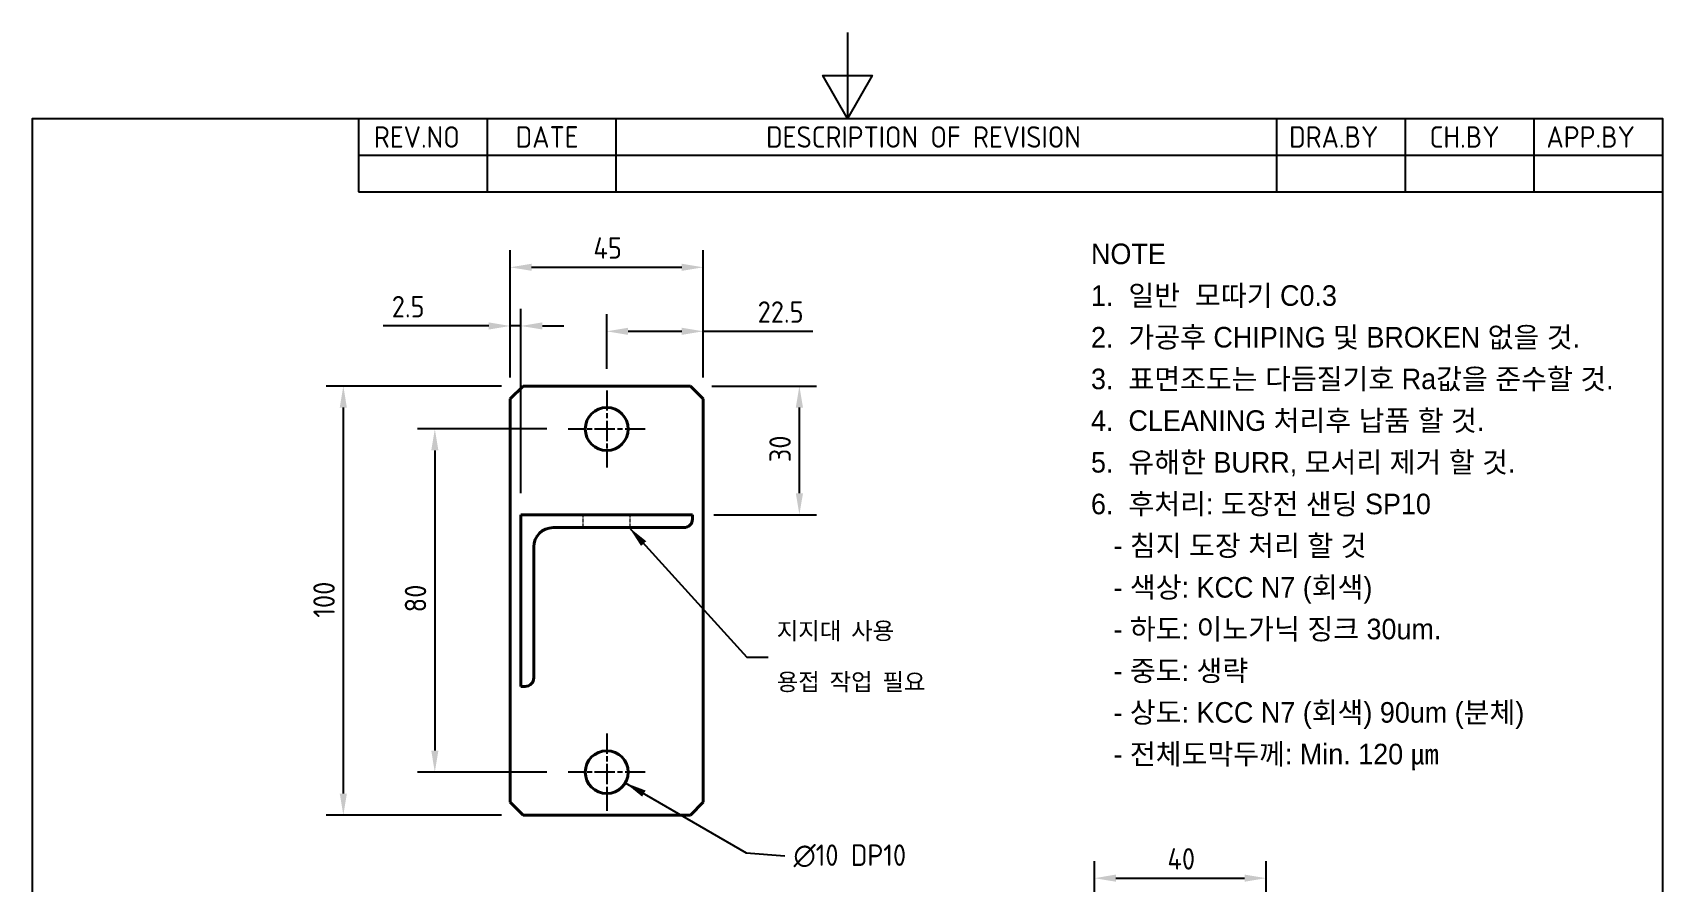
# Model space of a CAD drawing. Header units: millimetres. Extents: x 0 to 420, y 0 to 594.
# Drawn here: x 20 to 400, y 395.9 to 594 of the extents above; entities that cross this region are included whole.
import ezdxf

# ---------------------------------------------------------------- set-up
doc = ezdxf.new("R2010")
doc.units = ezdxf.units.MM
doc.header["$LTSCALE"] = 2
doc.linetypes.add('CHAIN', pattern=[0.3543, 0.2362, -0.0295, 0.0591, -0.0295])
doc.linetypes.add('DASHED', pattern=[0.2067, 0.1654, -0.0413])
doc.layers.get('0').update_dxf_attribs({"color": 3, "lineweight": 25})
for name, color, linetype, lineweight in [('가려진 것(ISO)', 2, 'DASHED', 18), ('가시적인 것(ISO)', 3, 'Continuous', 40), ('경계(ISO)', 7, 'Continuous', 25), ('기호(ISO)', 5, 'Continuous', 25), ('중심 표식(ISO)', 1, 'Continuous', 25), ('치수(ISO)', 2, 'Continuous', 25)]:
    doc.layers.add(name, color=color, linetype=linetype, lineweight=lineweight)
doc.styles.add('ISO Proportiona M2B', font='isocp.shx')
doc.styles.add('ISO Proportional', font='arial.ttf')
doc.styles.add('치수 텍스트_PSTEK_POSCO', font='isocp.shx')
doc.dimstyles.new('치수_PSTEK_POSCO', dxfattribs={"dimscale": 2, "dimtxt": 2.5, "dimasz": 2.5, "dimexe": 2, "dimexo": 2.5, "dimgap": 1, "dimtad": 1, "dimrnd": 1e-08, "dimdsep": 46, "dimtxsty": '치수 텍스트_PSTEK_POSCO', "dimcen": 0.09, "dimdle": 10, "dimclrd": 7, "dimclre": 7, "dimclrt": 2, "dimadec": 1, "dimazin": 2, "dimtfac": 1, "dimtmove": 0, "dimatfit": 3, "dimfxl": 0, "dimtolj": 1, "dimlwd": -1, "dimlwe": -1, "dimarcsym": 0})
doc.dimstyles.new('치수_PSTEK_POSCO$7', dxfattribs={"dimscale": 2, "dimtxt": 2.5, "dimasz": 2.5, "dimexe": 2, "dimexo": 2.5, "dimgap": 1, "dimtad": 1, "dimrnd": 1e-08, "dimdsep": 46, "dimtxsty": '치수 텍스트_PSTEK_POSCO', "dimcen": 0.09, "dimdle": 10, "dimclrd": 7, "dimclre": 7, "dimclrt": 2, "dimadec": 1, "dimazin": 2, "dimtfac": 1, "dimtmove": 0, "dimatfit": 3, "dimfxl": 0, "dimtolj": 1, "dimlwd": -1, "dimlwe": -1, "dimarcsym": 0})

# ---------------------------------------------------------------- blocks, each defined once
blk = doc.blocks.new('경계 Default Border')
at = {"layer": '경계(ISO)', "flags": 128}
for points in [[(105, 297), (105, 287), (102.11, 292), (107.89, 292), (105, 287)], [(10, 10), (10, 287), (200, 287), (200, 10), (10, 10)]]:
    blk.add_lwpolyline(points, dxfattribs=at)
blk = doc.blocks.new('리비전 내역')
at = {"layer": '기호(ISO)'}
for p, q in [((48, 287), (200, 287)), ((48, 287), (48, 282.72)), ((63, 287), (63, 282.72)), ((78, 287), (78, 282.72)), ((155, 287), (155, 282.72)), ((170, 287), (170, 282.72)), ((185, 287), (185, 282.72)), ((200, 287), (200, 282.72)), ((48, 282.72), (200, 282.72)), ((48, 282.72), (48, 278.44)), ((63, 282.72), (63, 278.44)), ((78, 282.72), (78, 278.44)), ((155, 282.72), (155, 278.44)), ((170, 282.72), (170, 278.44)), ((185, 282.72), (185, 278.44)), ((200, 282.72), (200, 278.44)), ((48, 278.44), (200, 278.44))]:
    blk.add_line(p, q, dxfattribs=at)
at = {"layer": '기호(ISO)', "color": 2, "char_height": 2.5, "attachment_point": 7, "style": 'ISO Proportiona M2B'}
for s, insert in [('REV.NO', (49.79, 283.58)), ('DATE', (66.31, 283.58)), ('DESCRIPTION OF REVISION', (95.51, 283.58)), ('DRA.BY', (156.48, 283.58)), ('CH.BY', (172.86, 283.58)), ('APP.BY', (186.48, 283.58))]:
    blk.add_mtext(s, dxfattribs=dict(at, insert=insert))
blk = doc.blocks.new('*D23')
at = {"layer": 'Defpoints', "color": 0, "transparency": 16777216}
for p in [(134.36, 511.58), (92.45, 411.58), (134.36, 411.58)]:
    blk.add_point(p, dxfattribs=at)
at = {"layer": '치수(ISO)', "color": 7, "transparency": 16777216}
for p, q in [((129.36, 511.58), (88.45, 511.58)), ((92.45, 506.58), (92.45, 416.58)), ((129.36, 411.58), (88.45, 411.58))]:
    blk.add_line(p, q, dxfattribs=at)
for points in [[(91.61, 506.58), (93.28, 506.58), (92.45, 511.58)], [(91.61, 416.58), (93.28, 416.58), (92.45, 411.58)]]:
    blk.add_solid(points, dxfattribs=at)
at = {"layer": '치수(ISO)', "color": 2, "transparency": 16777216, "insert": (87.95, 457.58), "char_height": 5, "attachment_point": 4, "rotation": 90, "style": '치수 텍스트_PSTEK_POSCO'}
blk.add_mtext('\\A1;100', dxfattribs=at)
blk = doc.blocks.new('*D24')
at = {"layer": 'Defpoints', "color": 0, "transparency": 16777216}
for p in [(144.86, 501.58), (113.78, 421.58), (144.86, 421.58)]:
    blk.add_point(p, dxfattribs=at)
at = {"layer": '치수(ISO)', "color": 7, "transparency": 16777216}
for p, q in [((139.86, 501.58), (109.78, 501.58)), ((113.78, 496.58), (113.78, 426.58)), ((139.86, 421.58), (109.78, 421.58))]:
    blk.add_line(p, q, dxfattribs=at)
for points in [[(112.95, 496.58), (114.62, 496.58), (113.78, 501.58)], [(112.95, 426.58), (114.62, 426.58), (113.78, 421.58)]]:
    blk.add_solid(points, dxfattribs=at)
at = {"layer": '치수(ISO)', "color": 2, "transparency": 16777216, "insert": (109.28, 458.83), "char_height": 5, "attachment_point": 4, "rotation": 90, "style": '치수 텍스트_PSTEK_POSCO'}
blk.add_mtext('\\A1;80', dxfattribs=at)
blk = doc.blocks.new('*D25')
at = {"layer": 'Defpoints', "color": 0, "transparency": 16777216}
for p in [(176.36, 539.28), (131.36, 508.58), (176.36, 508.58)]:
    blk.add_point(p, dxfattribs=at)
at = {"layer": '치수(ISO)', "color": 7, "transparency": 16777216}
for p, q in [((131.36, 513.58), (131.36, 543.28)), ((176.36, 513.58), (176.36, 543.28)), ((136.36, 539.28), (171.36, 539.28))]:
    blk.add_line(p, q, dxfattribs=at)
for points in [[(136.36, 540.11), (136.36, 538.45), (131.36, 539.28)], [(171.36, 540.11), (171.36, 538.45), (176.36, 539.28)]]:
    blk.add_solid(points, dxfattribs=at)
at = {"layer": '치수(ISO)', "color": 2, "transparency": 16777216, "insert": (150.76, 543.78), "char_height": 5, "attachment_point": 4, "style": '치수 텍스트_PSTEK_POSCO'}
blk.add_mtext('\\A1;45', dxfattribs=at)
blk = doc.blocks.new('*D26')
at = {"layer": 'Defpoints', "color": 0, "transparency": 16777216}
for p in [(176.36, 524.35), (153.86, 510.58), (176.36, 508.58)]:
    blk.add_point(p, dxfattribs=at)
at = {"layer": '치수(ISO)', "color": 7, "transparency": 16777216}
for p, q in [((153.86, 515.58), (153.86, 528.35)), ((176.36, 513.58), (176.36, 528.35)), ((158.86, 524.35), (171.36, 524.35)), ((176.36, 524.35), (201.88, 524.35))]:
    blk.add_line(p, q, dxfattribs=at)
for points in [[(158.86, 525.19), (158.86, 523.52), (153.86, 524.35)], [(171.36, 525.19), (171.36, 523.52), (176.36, 524.35)]]:
    blk.add_solid(points, dxfattribs=at)
at = {"layer": '치수(ISO)', "color": 2, "transparency": 16777216, "insert": (189.05, 528.85), "char_height": 5, "attachment_point": 4, "style": '치수 텍스트_PSTEK_POSCO'}
blk.add_mtext('\\A1;22.5', dxfattribs=at)
blk = doc.blocks.new('*D31')
at = {"layer": 'Defpoints', "color": 0, "transparency": 16777216}
for p in [(307.59, 396.85), (267.59, 376.85), (307.59, 376.85)]:
    blk.add_point(p, dxfattribs=at)
at = {"layer": '치수(ISO)', "color": 7, "transparency": 16777216}
for p, q in [((267.59, 381.85), (267.59, 400.85)), ((307.59, 381.85), (307.59, 400.85)), ((272.59, 396.85), (302.59, 396.85))]:
    blk.add_line(p, q, dxfattribs=at)
for points in [[(272.59, 397.69), (272.59, 396.02), (267.59, 396.85)], [(302.59, 397.69), (302.59, 396.02), (307.59, 396.85)]]:
    blk.add_solid(points, dxfattribs=at)
at = {"layer": '치수(ISO)', "color": 2, "transparency": 16777216, "insert": (284.59, 401.35), "char_height": 5, "attachment_point": 4, "style": '치수 텍스트_PSTEK_POSCO'}
blk.add_mtext('\\A1;40', dxfattribs=at)
blk = doc.blocks.new('*D33')
at = {"layer": 'Defpoints', "color": 0, "transparency": 16777216}
for p in [(173.36, 511.58), (198.78, 511.58), (173.86, 481.58)]:
    blk.add_point(p, dxfattribs=at)
at = {"layer": '치수(ISO)', "color": 7, "transparency": 16777216}
for p, q in [((178.36, 511.58), (202.78, 511.58)), ((198.78, 486.58), (198.78, 506.58)), ((178.86, 481.58), (202.78, 481.58))]:
    blk.add_line(p, q, dxfattribs=at)
for points in [[(197.95, 506.58), (199.62, 506.58), (198.78, 511.58)], [(197.95, 486.58), (199.62, 486.58), (198.78, 481.58)]]:
    blk.add_solid(points, dxfattribs=at)
at = {"layer": '치수(ISO)', "color": 2, "transparency": 16777216, "insert": (194.28, 493.83), "char_height": 5, "attachment_point": 4, "rotation": 90, "style": '치수 텍스트_PSTEK_POSCO'}
blk.add_mtext('\\A1;30', dxfattribs=at)
blk = doc.blocks.new('*D34')
at = {"layer": 'Defpoints', "color": 0, "transparency": 16777216}
for p in [(131.36, 525.6), (131.36, 508.58), (133.86, 481.58)]:
    blk.add_point(p, dxfattribs=at)
at = {"layer": '치수(ISO)', "color": 7, "transparency": 16777216}
for p, q in [((131.36, 513.58), (131.36, 529.6)), ((133.86, 486.58), (133.86, 529.6)), ((126.36, 525.6), (101.74, 525.6)), ((133.86, 525.6), (131.36, 525.6)), ((138.86, 525.6), (143.86, 525.6))]:
    blk.add_line(p, q, dxfattribs=at)
for points in [[(126.36, 526.43), (126.36, 524.77), (131.36, 525.6)], [(138.86, 526.43), (138.86, 524.77), (133.86, 525.6)]]:
    blk.add_solid(points, dxfattribs=at)
at = {"layer": '치수(ISO)', "color": 2, "transparency": 16777216, "insert": (103.74, 530.1), "char_height": 5, "attachment_point": 4, "style": '치수 텍스트_PSTEK_POSCO'}
blk.add_mtext('\\A1;2.5', dxfattribs=at)
blk = doc.blocks.new('주석-판금')
at = {"layer": '기호(ISO)', "color": 2, "insert": (-40.78, 38.07), "char_height": 3, "width": 116.6778, "attachment_point": 1, "line_spacing_factor": 1.214607, "style": 'ISO Proportional'}
blk.add_mtext('\\f굴림|b0|i0;\\H3.0000;NOTE\\P1.  일반  모따기 C0.3\\P2.  가공후 CHIPING 및 BROKEN 없을 것.\\P3.  표면조도는 다듬질기호 Ra값을 준수할 것.\\P4.  CLEANING 처리후 납품 할 것.\\P5.  유해한 BURR, 모서리 제거 할 것.\\P6.  후처리: 도장전 샌딩 SP10\\P   - 침지 도장 처리 할 것\\P   - 색상:\\f굴림|b0|i0;\\H3.0000; KCC N7 (회색)\\P\\f굴림|b0|i0;\\H3.0000;   - 하도: 이노가닉 징크 30um.\\P   - 중도: 생략\\P   - 상도: KCC N7 (회색) 90um (분체)\\P   - 전체도막두께: Min. 120 ㎛ ', dxfattribs=at)

msp = doc.modelspace()

# ---------------------------------------------------------------- linework, layer by layer
at = {"layer": '가려진 것(ISO)', "ltscale": 2.856945}
for p, q in [((148.361, 478.577), (148.361, 481.577)), ((159.361, 478.577), (159.361, 481.577))]:
    msp.add_line(p, q, dxfattribs=at)
at = {"layer": '가시적인 것(ISO)'}
for p, q in [((131.361, 508.577), (134.361, 511.577)), ((134.361, 511.577), (173.361, 511.577)), ((173.361, 511.577), (176.361, 508.577)), ((131.361, 414.577), (131.361, 508.577)), ((176.361, 508.577), (176.361, 414.577)), ((133.861, 481.577), (133.861, 441.577)), ((173.861, 481.577), (133.861, 481.577)), ((173.861, 480.577), (173.861, 481.577)), ((141.361, 478.577), (171.861, 478.577)), ((136.861, 443.577), (136.861, 474.077)), ((133.861, 441.577), (134.861, 441.577)), ((134.361, 411.577), (131.361, 414.577)), ((176.361, 414.577), (173.361, 411.577)), ((173.361, 411.577), (134.361, 411.577))]:
    msp.add_line(p, q, dxfattribs=at)
for centre in [(153.861, 501.577), (153.861, 421.577)]:
    msp.add_circle(centre, 5, dxfattribs=at)
for centre, radius, start, end in [((171.861, 480.577), 2, 270, 0), ((141.361, 474.077), 4.5, 90, 180), ((134.861, 443.577), 2, 270, 0)]:
    msp.add_arc(centre, radius, start, end, dxfattribs=at)
at = {"layer": '중심 표식(ISO)', "linetype": 'CHAIN', "ltscale": 10.000767}
for p, q in [((153.861, 510.577), (153.861, 492.577)), ((162.861, 501.577), (144.861, 501.577)), ((153.861, 430.577), (153.861, 412.577)), ((162.861, 421.577), (144.861, 421.577))]:
    msp.add_line(p, q, dxfattribs=at)

# ---------------------------------------------------------------- block references
for name, p, xscale, yscale, zscale in [('경계 Default Border', (0, 0), 2, 2, 2), ('주석-판금', (332.02, 483.9), 1.6, 1.6, 1.6)]:
    msp.add_blockref(name, p, dxfattribs=dict(xscale=xscale, yscale=yscale, zscale=zscale))
at = {"layer": '기호(ISO)', "xscale": 2, "yscale": 2, "zscale": 2}
msp.add_blockref('리비전 내역', (0, 0), dxfattribs=at)

# ---------------------------------------------------------------- texts
at = {"layer": '기호(ISO)', "color": 2, "attachment_point": 4, "style": '치수 텍스트_PSTEK_POSCO'}
for s, insert, char_height, width, line_spacing_factor in [('{\\fISOCP|b0|i0;\\H4.0000;지지대 사용 \\P용접 작업 필요 }', (193.496, 448.357), 4, 42.37902, 1.78626), ('{\\fAIGDT|b0|i0;\\H5.0000;n\\fisocp|b0|i0;\\H5.0000;10 DP10}', (197.406, 402.055), 5, 30.35556, 0.4375)]:
    msp.add_mtext(s, dxfattribs=dict(at, insert=insert, char_height=char_height, width=width, line_spacing_factor=line_spacing_factor))

# ---------------------------------------------------------------- dimensions: what is measured, and where the dimension line sits
at = {"layer": '치수(ISO)', "color": 7}
for base, p1, p2, picture, middle in [((176.361, 539.281), (131.361, 508.577), (176.361, 508.577), '*D25', (153.861, 539.281)), ((307.589, 396.852), (267.589, 376.852), (307.589, 376.852), '*D31', (287.589, 396.852))]:
    dim = msp.add_linear_dim(base=base, p1=p1, p2=p2, dimstyle='치수_PSTEK_POSCO', override={"dimdec": 2, "dimtp": 0, "dimtm": 0, "dimtdec": 2, "dimtofl": 0, "dimatfit": 1}, dxfattribs=at)
    dim.commit()
    dim.dimension.update_dxf_attribs({"geometry": picture, "text_midpoint": middle, "dimtype": 160})
for base, p1, p2, angle, override, picture, middle in [((131.361, 525.6), (133.861, 481.577), (131.361, 508.577), 180, {"dimdec": 2, "dimtp": 0, "dimtm": 0, "dimtdec": 2, "dimtofl": 1, "dimatfit": 1}, '*D34', (107.403, 525.6)), ((176.361, 524.354), (153.861, 510.577), (176.361, 508.577), 180, {"dimdec": 2, "dimtp": 0, "dimtm": 0, "dimtdec": 2, "dimtofl": 0, "dimatfit": 2}, '*D26', (194.468, 524.354)), ((92.447, 411.577), (134.361, 511.577), (134.361, 411.577), 270, {"dimdec": 2, "dimtp": 0, "dimtm": 0, "dimtdec": 2, "dimtofl": 0, "dimatfit": 1}, '*D23', (92.447, 461.577)), ((198.784, 511.577), (173.861, 481.577), (173.361, 511.577), 90, {"dimdec": 2, "dimtp": 0, "dimtm": 0, "dimtdec": 2, "dimtofl": 0, "dimatfit": 1}, '*D33', (198.784, 496.577)), ((113.783, 421.577), (144.861, 501.577), (144.861, 421.577), 90, {"dimdec": 2, "dimtp": 0, "dimtm": 0, "dimtdec": 2, "dimtofl": 0, "dimatfit": 1}, '*D24', (113.783, 461.577))]:
    dim = msp.add_linear_dim(base=base, p1=p1, p2=p2, angle=angle, dimstyle='치수_PSTEK_POSCO', override=override, dxfattribs=at)
    dim.commit()
    dim.dimension.update_dxf_attribs({"geometry": picture, "text_midpoint": middle, "dimtype": 160})

# ---------------------------------------------------------------- leaders
at = {"layer": '기호(ISO)', "color": 7, "annotation_type": 0, "has_hookline": 1, "hookline_direction": 0}
for points, text_width in [([(159.111, 478.577), (186.496, 448.357), (191.496, 448.357)], 35.285), ([(158.191, 419.077), (186.395, 402.794), (195.406, 402.055)], 29.071)]:
    msp.add_leader(points, dimstyle='치수_PSTEK_POSCO$7', override={"dimtad": 0}, dxfattribs=dict(at, text_width=text_width))

doc.saveas('drawing.dxf')
